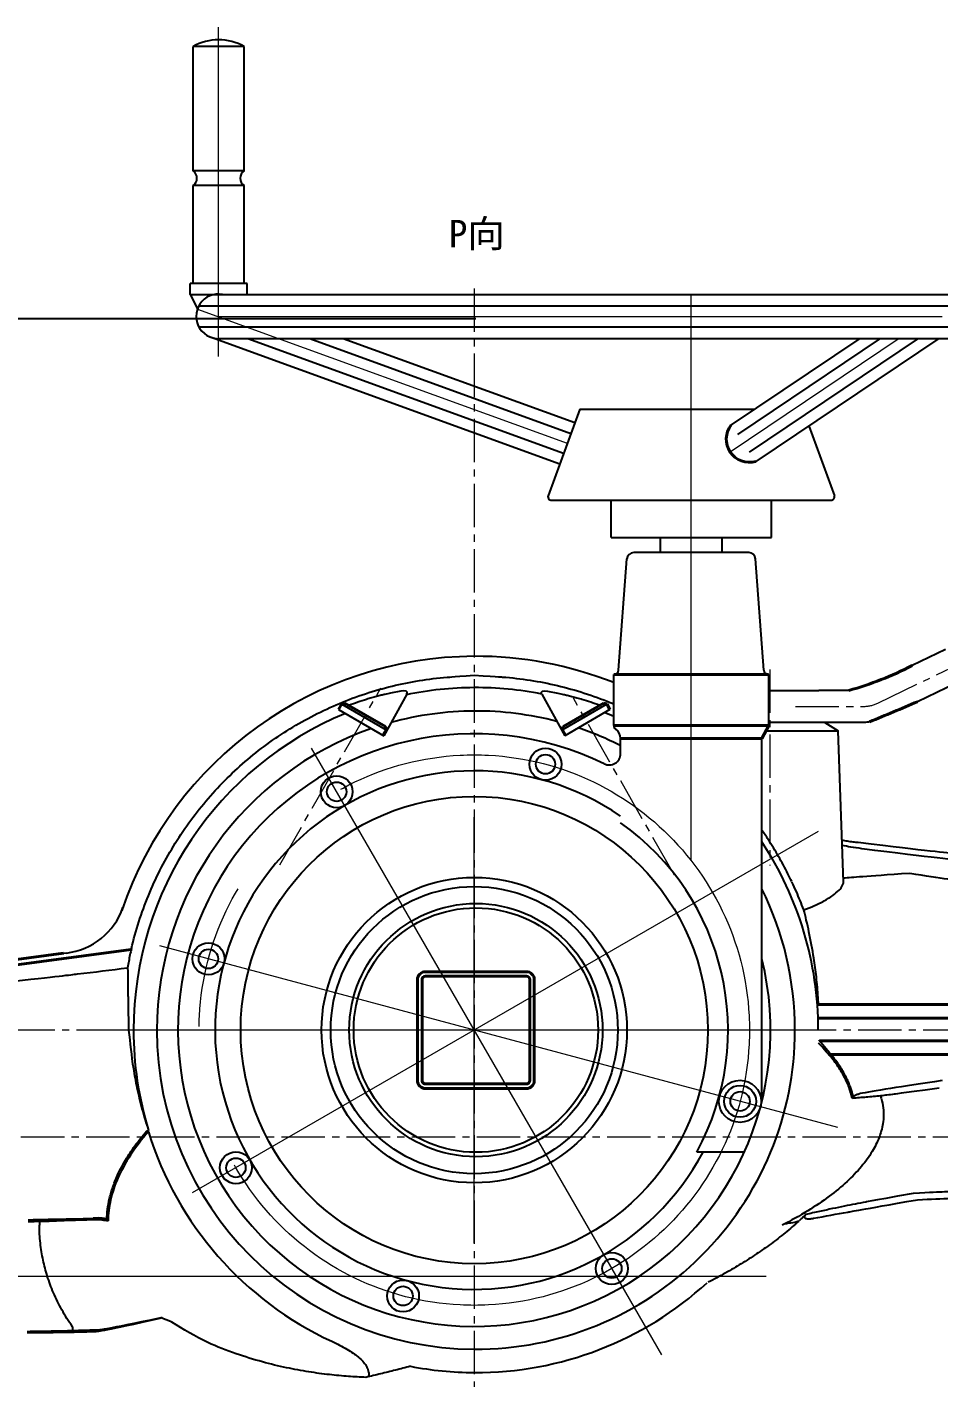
# Model space of a CAD drawing. Header units: millimetres. Extents: x 1758 to 4202, y 581 to 2263.
# Drawn here: x 2527 to 2927, y 878 to 1471 of the extents above; entities that cross this region are included whole.
import ezdxf

# ---------------------------------------------------------------- set-up
doc = ezdxf.new("R2010")
doc.units = ezdxf.units.MM
doc.linetypes.add('CENTER', pattern=[50.8, 31.75, -6.35, 6.35, -6.35])
doc.linetypes.add('CENTER2', pattern=[28.575, 19.05, -3.175, 3.175, -3.175])
for name, color, linetype, lineweight in [('1CEN', 4, 'CENTER2', 9), ('3-细实线', 5, 'Continuous', 9), ('center', 1, 'CENTER', 9), ('单点划线', 1, 'CENTER2', 13), ('标注', 3, 'Continuous', 13), ('粗实线', 7, 'Continuous', 40), ('细实线', 3, 'Continuous', 13)]:
    doc.layers.add(name, color=color, linetype=linetype, lineweight=lineweight)
doc.styles.add('01', font='txt.shx')
doc.styles.add('STYLE1', font='txt.shx', dxfattribs={"width": 0.8, "height": 3, "bigfont": 'gbcbig.shx'})
doc.dimstyles.new('工程标注', dxfattribs={"dimtxt": 6, "dimasz": 5, "dimexe": 1, "dimexo": 0, "dimgap": 1, "dimtad": 1, "dimdec": 0, "dimdsep": 46, "dimtxsty": 'STYLE1', "dimcen": 1, "dimclrd": 256, "dimclrt": 256, "dimadec": 0, "dimazin": 2, "dimtfac": 1, "dimtdec": 0, "dimtmove": 0, "dimatfit": 3, "dimfxl": 0, "dimtolj": 1, "dimarcsym": 0})

# ---------------------------------------------------------------- blocks, each defined once
blk = doc.blocks.new('*D9')
at = {"layer": 'DEFPOINTS', "color": 0, "ltscale": 10, "transparency": 16777216}
for p in [(2724.23, 1342.59), (2250.57, 638.45), (2724.23, 638.45)]:
    blk.add_point(p, dxfattribs=at)
at = {"layer": '细实线', "color": 0, "lineweight": -2, "ltscale": 10, "transparency": 16777216}
for p, q in [((2724.23, 1342.59), (2249.57, 1342.59)), ((2724.23, 638.45), (2249.57, 638.45))]:
    blk.add_line(p, q, dxfattribs=at)
at = {"layer": '细实线', "lineweight": -2, "ltscale": 10, "transparency": 16777216}
blk.add_line((2250.57, 1337.59), (2250.57, 643.45), dxfattribs=at)
at = {"layer": '细实线', "ltscale": 10, "transparency": 16777216}
for points in [[(2249.74, 1337.59), (2251.41, 1337.59), (2250.57, 1342.59)], [(2249.74, 643.45), (2251.41, 643.45), (2250.57, 638.45)]]:
    blk.add_solid(points, dxfattribs=at)
at = {"layer": '细实线', "ltscale": 10, "transparency": 16777216, "insert": (2242.07, 990.52), "char_height": 3, "attachment_point": 5, "rotation": 90, "style": 'STYLE1'}
blk.add_mtext('\\A1;{\\H5x;704}', dxfattribs=at)

msp = doc.modelspace()

# ---------------------------------------------------------------- linework, layer by layer
for p, q in [((2600.122, 1407.49), (2600.122, 1461.99)), ((2622.522, 1461.99), (2600.122, 1461.99)), ((2622.522, 1407.49), (2622.522, 1461.99)), ((2622.522, 1407.49), (2600.122, 1407.49)), ((2622.522, 1400.99), (2600.122, 1400.99)), ((2600.122, 1357.99), (2600.122, 1400.99)), ((2622.522, 1357.99), (2622.522, 1400.99)), ((2623.822, 1357.99), (2598.822, 1357.99)), ((2598.822, 1353.28), (2598.822, 1357.99)), ((2598.822, 1353.28), (2598.822, 1357.99)), ((2623.822, 1353.28), (2623.822, 1357.99)), ((2598.822, 1353.28), (3026.162, 1353.28)), ((2598.822, 1353.28), (2602.108, 1346.975)), ((2611.311, 1353.883), (2611.322, 1353.879)), ((2612.915, 1353.299), (2612.97, 1353.28)), ((2602.693, 1348.28), (3034.617, 1348.28)), ((2602.689, 1338.98), (3034.617, 1338.98)), ((2606.468, 1335.107), (2761.004, 1278.861)), ((2611.322, 1333.98), (3026.161, 1333.98)), ((2624.185, 1333.98), (2762.714, 1283.559)), ((2651.377, 1333.98), (2765.895, 1292.298)), ((2665.996, 1333.98), (2767.605, 1296.997)), ((2892.722, 1333.98), (2836.222, 1295.971)), ((2901.679, 1333.98), (2839.013, 1291.823)), ((2918.341, 1333.98), (2844.204, 1284.106)), ((2927.299, 1333.98), (2846.995, 1279.958)), ((2769.779, 1302.969), (2755.915, 1264.877)), ((2769.779, 1302.969), (2846.624, 1302.969)), ((2870.316, 1295.646), (2881.515, 1264.877)), ((2757.348, 1262.929), (2818.715, 1262.929)), ((2783.515, 1246.569), (2783.515, 1262.929)), ((2818.715, 1262.929), (2880.082, 1262.929)), ((2853.915, 1246.569), (2853.915, 1262.929)), ((2783.515, 1246.569), (2853.915, 1246.569)), ((2805.165, 1240.019), (2805.165, 1246.569)), ((2832.265, 1240.019), (2832.265, 1246.569))]:
    msp.add_line(p, q)
at = {"ltscale": 10}
for p, q in [((2818.715, 1240.019), (2793.499, 1240.019)), ((2843.93, 1240.019), (2818.715, 1240.019)), ((2786.853, 1188.37), (2790.507, 1237.243)), ((2850.576, 1188.37), (2846.922, 1237.243)), ((2784.715, 1178.019), (2784.715, 1186.519)), ((2784.858, 1186.519), (2784.715, 1186.519)), ((2852.571, 1186.519), (2852.715, 1186.519)), ((2852.715, 1178.019), (2852.715, 1186.519)), ((2784.715, 1164.183), (2784.715, 1178.019)), ((2852.715, 1164.183), (2852.715, 1178.019)), ((2787.715, 1151.846), (2787.715, 1158.439)), ((2849.715, 999.317), (2849.715, 1158.439)), ((2841.996, 977.019), (2821.151, 977.019))]:
    msp.add_line(p, q, dxfattribs=at)
at = {"color": 7, "linetype": 'Continuous'}
for p, q in [((2930.243, 1197.448), (2915.623, 1190.408)), ((2852.715, 1179.506), (2874.67, 1179.505)), ((2887.883, 1179.505), (2874.67, 1179.505)), ((2939.156, 1184.784), (2917.944, 1174.57)), ((2665.38, 1173.555), (2684.855, 1162.286)), ((2693.905, 1177.954), (2683.767, 1159.681)), ((2753.124, 1177.954), (2763.262, 1159.681)), ((2781.649, 1173.555), (2762.174, 1162.286)), ((2663.972, 1171.135), (2683.767, 1159.681)), ((2783.057, 1171.135), (2763.262, 1159.681)), ((2851.505, 1161.868), (2883.163, 1161.868)), ((2894.407, 1165.501), (2852.715, 1165.501)), ((2877.413, 1165.501), (2883.236, 1161.868)), ((2885.486, 1095.347), (2883.163, 1161.868)), ((2893.687, 1165.501), (2883.185, 1165.501)), ((2544.563, 1064.324), (2540.149, 1063.86))]:
    msp.add_line(p, q, dxfattribs=at)
msp.add_lwpolyline([(2590.576, 902.525), (2590.67, 902.48), (2590.739, 902.436)], dxfattribs=at)
at = {"ltscale": 10}
for centre, radius in [((2754.767, 1147.154), 7), ((2754.767, 1147.154), 4.25), ((2663.14, 1135.091), 7), ((2663.14, 1135.091), 4.25), ((2723.515, 1030.519), 102.5), ((2723.515, 1030.519), 67), ((2723.515, 1030.519), 63), ((2606.879, 1061.771), 7), ((2606.879, 1061.771), 4.25), ((2840.15, 999.266), 9.25), ((2840.15, 999.266), 7), ((2840.15, 999.266), 4.25), ((2618.942, 970.144), 7), ((2618.942, 970.144), 4.25), ((2783.89, 925.946), 7), ((2783.89, 925.946), 4.25), ((2692.262, 913.883), 7), ((2692.262, 913.883), 4.25)]:
    msp.add_circle(centre, radius, dxfattribs=at)
at = {"color": 7, "linetype": 'Continuous'}
for radius in [55.555, 53.623]:
    msp.add_circle((2724.235, 1030.519), radius, dxfattribs=at)
for centre, radius, start, end in [((2611.322, 1442.583), 22.407, 60.009842, 119.990158), ((2597.884, 1404.24), 3.946, 304.55471, 55.44529), ((2624.76, 1404.24), 3.946, 124.55471, 235.44529), ((2611.322, 1343.625), 9.804, 79.963735, 280.312356), ((2757.348, 1264.429), 1.5, 160, 292.208549), ((2880.082, 1264.429), 1.5, 270, 20)]:
    msp.add_arc(centre, radius, start, end)
at = {"ltscale": 10}
for centre, radius, start, end in [((2793.499, 1237.019), 3, 90, 175.724159), ((2843.93, 1237.019), 3, 4.275841, 90), ((2784.858, 1188.519), 2, 270, 355.724159), ((2852.571, 1188.519), 2, 184.275841, 270), ((2786.715, 1164.183), 2, 180, 235.150095), ((2782.715, 1158.439), 5, 0, 55.150095), ((2723.515, 1030.519), 130, 63.990605, 13.887413), ((2782.715, 1151.846), 5, 243.990605, 0), ((2723.515, 1030.519), 113.75, 55.639668, 331.944302), ((2723.515, 1030.519), 111.334, 331.279447, 54.785034)]:
    msp.add_arc(centre, radius, start, end, dxfattribs=at)
at = {"color": 7, "linetype": 'Continuous'}
for centre, radius, start, end in [((2724.235, 1030.519), 163.975, 90.251668, 161.318851), ((2724.235, 1030.519), 163.975, 68.356199, 90.251668), ((2724.235, 1030.519), 150.239, 90.274678, 101.717281), ((2724.235, 1030.519), 150.239, 78.913738, 90.274678), ((2722.101, 1030.922), 151.785, 107.580611, 110.665322), ((2724.928, 1030.922), 151.785, 69.334678, 72.419389), ((2724.235, 1030.519), 150.239, 112.411956, 180), ((2724.235, 1030.519), 139.979, 90.294812, 105.441488), ((2724.235, 1030.519), 139.979, 75.276528, 90.294812), ((2724.235, 1030.519), 150.239, 66.261898, 67.987444), ((2724.235, 1030.519), 139.979, 109.110751, 180), ((2724.235, 1030.519), 139.979, 63.031795, 71.280711), ((2724.235, 1030.519), 150.239, 360, 33.363305), ((2724.235, 1030.519), 139.979, 360, 26.308499), ((2540.981, 1094.103), 29.994, 276.85875, 340.862396), ((2724.235, 1030.519), 150.239, 180, 197.071805), ((2724.235, 1030.519), 139.979, 180, 269.705188), ((2724.235, 1030.519), 139.979, 269.705188, 360), ((2724.235, 1030.519), 150.477, 197.251837, 245.140605), ((2724.235, 1030.519), 150.239, 269.725322, 312.477294), ((2724.235, 1030.519), 150.239, 258.993645, 269.725322)]:
    msp.add_arc(centre, radius, start, end, dxfattribs=at)
for points, knots in [([(2573.072, 1066.269), (2574.942, 1074.175), (2579.937, 1089.727), (2590.974, 1111.564), (2605.301, 1131.422), (2622.545, 1148.777), (2642.31, 1163.236), (2664.07, 1174.412), (2687.339, 1182.055), (2703.999, 1184.748), (2712.68, 1185.411), (2723.515, 1186.18)], [0, 0, 0, 0, 24.3712758, 48.7667014, 73.1140684, 97.5280737, 121.8608688, 146.2835622, 170.6118654, 195.0349173, 196.7046128, 196.7046128, 196.7046128, 196.7046128]), ([(2723.515, 1186.18), (2735.458, 1185.434), (2743.805, 1184.823), (2760.155, 1182.286), (2776.213, 1177.124), (2784.214, 1173.791), (2784.715, 1173.58)], [218.699137, 218.699137, 218.699137, 218.699137, 219.3684449, 243.7832191, 268.1315196, 269.7605765, 269.7605765, 269.7605765, 269.7605765]), ([(2862.846, 1095.643), (2862.296, 1096.797), (2860.457, 1100.541), (2857.1, 1106.748), (2853.208, 1113.107), (2850.67, 1116.896), (2849.715, 1118.276)], [0, 0, 0, 0, 3.8354295, 12.512622, 21.1582286, 26.1927906, 26.1927906, 26.1927906, 26.1927906]), ([(2892.014, 1112.772), (2891.882, 1112.783), (2891.331, 1112.831), (2890.364, 1112.928), (2889.12, 1113.08), (2887.89, 1113.257), (2886.673, 1113.457), (2885.637, 1113.65), (2885.007, 1113.777), (2884.777, 1113.825)], [10.0125655, 10.0125655, 10.0125655, 10.0125655, 10.4098125, 11.6732447, 12.9264459, 14.1694538, 15.4023061, 16.6250406, 17.3303785, 17.3303785, 17.3303785, 17.3303785]), ([(2893.547, 1110.097), (2891.932, 1110.309), (2889.041, 1110.73), (2886.171, 1111.278), (2884.908, 1111.552)], [5.6511347, 5.6511347, 5.6511347, 5.6511347, 10.5371258, 14.413213, 14.413213, 14.413213, 14.413213]), ([(2992.904, 1099.542), (2974.14, 1102.582), (2949.477, 1106.764), (2923.674, 1108.898), (2892.014, 1112.772)], [79.6370056, 79.6370056, 79.6370056, 79.6370056, 136.7984923, 154.681121, 154.681121, 154.681121, 154.681121]), ([(2992.758, 1095.926), (2990.668, 1096.204), (2981.257, 1097.772), (2964.076, 1100.697), (2941.914, 1104.601), (2925.975, 1105.992), (2893.547, 1110.097)], [79.7256665, 79.7256665, 79.7256665, 79.7256665, 86.5549396, 108.3495572, 132.0087732, 154.0661637, 154.0661637, 154.0661637, 154.0661637]), ([(2992.508, 1086.845), (2986.424, 1087.566), (2969.818, 1090.648), (2946.617, 1095.136), (2928.819, 1096.786), (2914.631, 1099.261)], [80.1755459, 80.1755459, 80.1755459, 80.1755459, 98.8979295, 130.8461603, 151.0671119, 151.0671119, 151.0671119, 151.0671119]), ([(2874.534, 1041.811), (2874.493, 1042.826), (2874.296, 1046.84), (2873.725, 1053.601), (2872.963, 1059.319), (2872.537, 1062.049)], [16.9498877, 16.9498877, 16.9498877, 16.9498877, 19.9959861, 29.0066325, 37.2957614, 37.2957614, 37.2957614, 37.2957614]), ([(2516.758, 1051.489), (2542.242, 1054.308), (2553.167, 1055.554), (2564.079, 1056.903), (2571.372, 1057.84)], [10.9193119, 10.9193119, 10.9193119, 10.9193119, 21.8463705, 43.9042225, 43.9042225, 43.9042225, 43.9042225]), ([(2571.372, 1057.84), (2571.441, 1057.184), (2571.523, 1055.678), (2571.568, 1053.131), (2571.572, 1049.954), (2571.568, 1046.116), (2571.591, 1043.319), (2571.831, 1030.519)], [0, 0, 0, 0, 1.9803135, 4.5203208, 7.6443213, 11.5089032, 16.0346779, 16.0346779, 16.0346779, 16.0346779]), ([(2889.821, 1001.318), (2889.688, 1001.86), (2889.39, 1002.972), (2888.852, 1004.679), (2888.19, 1006.487), (2887.38, 1008.408), (2886.396, 1010.448), (2885.208, 1012.606), (2883.786, 1014.881), (2882.1, 1017.265), (2880.791, 1018.902), (2880.064, 1019.76), (2874.648, 1026.145)], [0, 0, 0, 0, 1.6743958, 3.451391, 5.3693259, 7.4472338, 9.7039884, 12.1595086, 14.8343688, 17.7477012, 20.9156887, 21.1207744, 21.1207744, 21.1207744, 21.1207744]), ([(2889.353, 1000.579), (2889.009, 1002.068), (2888.094, 1005.16), (2886.064, 1009.838), (2883.183, 1014.697), (2880.648, 1017.973), (2879.157, 1019.674), (2874.604, 1024.816)], [0, 0, 0, 0, 4.5858961, 9.6467036, 15.2597019, 21.4885986, 22.0426242, 22.0426242, 22.0426242, 22.0426242]), ([(2927.561, 1005.027), (2908.725, 1002.51), (2907.193, 1002.308), (2904.712, 1001.998), (2902.722, 1001.771), (2901.774, 1001.668)], [14.401756, 14.401756, 14.401756, 14.401756, 15.8907085, 19.0375017, 21.8999962, 21.8999962, 21.8999962, 21.8999962]), ([(2993.706, 960.146), (2991.174, 960.193), (2983.156, 960.31), (2970.242, 960.351), (2955.468, 960.207), (2942.222, 959.917), (2930.957, 959.553), (2924.086, 959.277), (2916.086, 958.894)], [79.0968113, 79.0968113, 79.0968113, 79.0968113, 86.6964851, 103.1518112, 117.8378553, 131.0204574, 142.8974066, 151.6500584, 151.6500584, 151.6500584, 151.6500584]), ([(2916.086, 958.894), (2895.375, 955.086), (2893.811, 954.798), (2890.631, 954.201), (2885.776, 953.248), (2880.543, 952.171), (2874.883, 950.948), (2870.967, 950.06), (2868.927, 949.586)], [23.7181001, 23.7181001, 23.7181001, 23.7181001, 23.9112593, 28.4888356, 33.4251751, 38.7533947, 44.5171408, 50.7985499, 50.7985499, 50.7985499, 50.7985499]), ([(2872.429, 947.975), (2877.439, 948.903), (2884.62, 950.21), (2891.807, 951.483), (2917.978, 956.079)], [0, 0, 0, 0, 15.2853732, 21.8966081, 21.8966081, 21.8966081, 21.8966081]), ([(2917.978, 956.079), (2924.064, 956.409), (2934.331, 956.811), (2950.745, 957.265), (2969.225, 957.497), (2983.503, 957.456), (2991.635, 957.337), (2993.308, 957.308)], [47.9540519, 47.9540519, 47.9540519, 47.9540519, 61.153687, 78.7788181, 97.2138557, 116.594088, 121.6121173, 121.6121173, 121.6121173, 121.6121173]), ([(2556.632, 947.401), (2556.815, 947.395), (2559.249, 947.601), (2561.141, 947.078), (2562.825, 946.869)], [5.0705008, 5.0705008, 5.0705008, 5.0705008, 5.1687671, 10.5104986, 10.5104986, 10.5104986, 10.5104986]), ([(2527.265, 897.888), (2532.679, 897.857), (2542.496, 897.905), (2553.932, 898.208), (2560.452, 898.471), (2586.347, 904.266)], [0, 0, 0, 0, 14.741713, 29.4510355, 34.3172227, 34.3172227, 34.3172227, 34.3172227]), ([(2547.381, 898.737), (2548.235, 898.761), (2550.016, 898.811), (2552.809, 898.894), (2555.857, 898.989), (2558.801, 899.085), (2560.733, 899.149), (2586.066, 904.39)], [0, 0, 0, 0, 2.5634974, 5.3457645, 8.383062, 11.7103895, 14.1834471, 14.1834471, 14.1834471, 14.1834471]), ([(2992.564, 880.59), (2986.424, 879.472), (2969.818, 876.39), (2943.336, 871.267), (2913.296, 865.265), (2883.996, 859.33), (2854.925, 853.335), (2835.585, 849.19), (2825.946, 847.07)], [80.1755459, 80.1755459, 80.1755459, 80.1755459, 98.8979295, 130.8461603, 161.0924422, 190.7999951, 220.5315689, 250.1381668, 250.1381668, 250.1381668, 250.1381668])]:
    msp.add_open_spline(points, degree=3, knots=knots, dxfattribs=at)
for points, start_tangent, end_tangent in [([(2693.949, 1178.033), (2685.525, 1177.993), (2684.335, 1177.773)], (0.4539905, 0.8910065), (-0.987998, -0.1544667)), ([(2753.08, 1178.033), (2761.504, 1177.993), (2762.694, 1177.773)], (-0.4539905, 0.8910065), (0.987998, -0.1544667)), ([(2684.335, 1177.773), (2682.677, 1177.406), (2680.654, 1176.899), (2678.451, 1176.286), (2676.255, 1175.618)], (-0.987998, -0.1544667), (-0.9532929, -0.3020473)), ([(2762.694, 1177.773), (2764.352, 1177.406), (2766.375, 1176.899), (2768.578, 1176.286), (2770.774, 1175.618)], (0.987998, -0.1544667), (0.9532929, -0.3020473)), ([(2897.256, 1165.698), (2894.407, 1165.501)], (-0.9904736, -0.1377029), (-1, 0)), ([(2868.081, 1083.332), (2864.847, 1091.272), (2862.919, 1095.489)], (-0.3516749, 0.9361222), (-0.429078, 0.9032674)), ([(2868.081, 1083.332), (2872.749, 1085.126), (2877.109, 1087.27), (2880.795, 1089.587), (2883.565, 1091.914), (2885.151, 1094.032), (2885.484, 1095.388)], (0.9477969, 0.3188746), (-0.0266831, 0.9996439)), ([(2872.537, 1062.049), (2870.382, 1073.609), (2869.215, 1078.738), (2868.081, 1083.332)], (-0.1846085, 0.9828121), (-0.2462218, 0.9692135)), ([(2573.072, 1066.269), (2572.449, 1063.471), (2571.882, 1060.663), (2571.372, 1057.84)], (-0.2272058, -0.9738468), (-0.1680277, -0.9857823)), ([(2571.831, 1030.519), (2573.941, 1013.65), (2575.502, 1005.196), (2577.698, 996.047), (2580.616, 986.413)], (0.1146524, -0.9934057), (0.3190358, -0.9477427)), ([(2901.774, 1001.668), (2895.445, 1001.082), (2889.353, 1000.579)], (-0.9952853, -0.0969902), (-0.9969899, -0.0775313)), ([(2889.821, 1001.318), (2890.194, 1001.701), (2890.687, 1002.012), (2891.27, 1002.267), (2891.934, 1002.473), (2892.67, 1002.633)], (0.5675934, 0.823309), (0.9849017, 0.1731147)), ([(2901.774, 1001.668), (2902.816, 997.394), (2903.116, 993.298), (2902.785, 989.372)], (0.3169629, -0.9484379), (-0.1586615, -0.987333)), ([(2889.353, 1000.579), (2889.587, 1000.964), (2889.821, 1001.318)], (0.4998306, 0.8661232), (0.5675934, 0.823309)), ([(2562.277, 947.429), (2562.623, 951.879), (2563.503, 956.72), (2565.037, 961.957), (2567.333, 967.562), (2570.488, 973.493), (2574.597, 979.726), (2579.737, 986.226)], (0.026546, 0.9996476), (0.6507424, 0.7592985)), ([(2580.525, 985.899), (2572.67, 975.628), (2567.135, 965.54), (2563.918, 955.87), (2562.825, 946.869)], (-0.657735, -0.7532494), (-0.0160985, -0.9998704)), ([(2579.737, 986.226), (2580.323, 986.351), (2580.616, 986.413)], (0.978171, 0.2078015), (0.9780247, 0.2084889)), ([(2579.737, 986.226), (2580.341, 986.16), (2580.528, 985.892)], (0.9782401, 0.2074759), (0.2965509, -0.955017)), ([(2902.785, 989.372), (2901.173, 983.457), (2898.096, 977.219), (2893.417, 970.712), (2887.093, 964.096), (2879.285, 957.627), (2869.884, 951.267), (2858.669, 944.953)], (-0.1589565, -0.9872856), (-0.8877346, -0.4603556)), ([(2868.927, 949.586), (2867.956, 948.624), (2866.965, 947.661), (2866.04, 946.782)], (-0.7074507, -0.7067627), (-0.7256286, -0.6880866)), ([(2868.952, 949.61), (2868.608, 949.219), (2868.393, 948.829), (2868.359, 948.431), (2868.563, 948.114), (2868.927, 947.914), (2869.384, 947.8), (2869.892, 947.748), (2870.45, 947.744), (2871.056, 947.782), (2871.713, 947.858), (2872.429, 947.975)], (-0.7074201, -0.7067933), (0.9833016, 0.1819835)), ([(2527.765, 946.604), (2530.332, 946.613), (2556.844, 947.398)], (0.9999986, 0.0016915), (0.9999597, 0.0089747)), ([(2532.83, 946.631), (2532.706, 945.781), (2532.684, 944.953)], (-0.8235897, -0.567186), (-0.0049591, -0.9999877)), ([(2536.166, 922.644), (2534.343, 929.601), (2533.144, 937.052), (2532.684, 944.953)], (-0.2980212, 0.9545592), (-0.0058387, 0.999983)), ([(2558.735, 948.112), (2559.478, 948.128), (2560.165, 948.098), (2560.791, 948.022), (2561.36, 947.896), (2561.867, 947.704), (2562.277, 947.429)], (0.9986885, 0.0511988), (0.726136, -0.6875511)), ([(2562.277, 947.429), (2562.549, 947.162), (2562.825, 946.87)], (0.726136, -0.6875511), (0.6722322, -0.7403404)), ([(2865.933, 946.768), (2859.948, 941.597), (2853.734, 936.789), (2847.332, 932.298), (2840.678, 928.033), (2833.679, 923.913), (2826.214, 919.869)], (-0.7370472, -0.6758412), (-0.887228, -0.4613311)), ([(2865.933, 946.768), (2862.368, 945.883), (2858.669, 944.953)], (-0.8812285, -0.4726905), (-0.8891132, -0.4576873)), ([(2547.199, 900.412), (2542.547, 907.839), (2538.885, 915.293), (2536.166, 922.644)], (-0.5732751, 0.8193629), (-0.2981526, 0.9545182)), ([(2675.949, 878.182), (2668.304, 878.6), (2660.018, 879.367), (2650.994, 880.586), (2641.184, 882.393), (2630.556, 884.959), (2619.024, 888.541), (2606.555, 893.507), (2590.739, 902.436)], (-0.9993158, 0.0369861), (-0.8569452, 0.5154075)), ([(2527.265, 898.366), (2537.817, 898.537), (2547.381, 898.737)], (1, -0.0002979), (0.9996205, 0.027547)), ([(2547.198, 900.412), (2547.245, 899.587), (2547.381, 898.737)], (0.0393559, -0.9992253), (0.7682662, -0.6401304)), ([(2660.975, 893.985), (2664.443, 892.3), (2667.595, 890.583), (2670.354, 888.845), (2672.688, 887.075), (2674.599, 885.23), (2676.07, 883.234), (2676.986, 881.054), (2677.217, 878.857)], (0.9073479, -0.4203805), (-0.0469694, -0.9988963)), ([(2695.551, 883.043), (2688.914, 881.338), (2682.377, 879.716), (2675.946, 878.182)], (-0.9676435, -0.2523213), (-0.9738063, -0.2273792)), ([(2677.217, 878.857), (2677.02, 878.58), (2676.654, 878.393), (2675.946, 878.182)], (-0.0469649, -0.9988965), (-0.9738071, -0.2273759))]:
    msp.add_spline(points, degree=3, dxfattribs=dict(at, start_tangent=start_tangent, end_tangent=end_tangent))
for points in [[(2883.783, 1165.501), (2883.603, 1165.501), (2883.421, 1165.475), (2883.247, 1165.427)], [(2914.631, 1099.261), (2894.257, 1097.814), (2889.839, 1097.501), (2885.422, 1097.179)], [(2928.859, 1008.339), (2910.763, 1005.763), (2898.323, 1003.626), (2892.67, 1002.633)], [(2556.408, 947.856), (2530.893, 947.213), (2529.329, 947.195), (2527.765, 947.183)], [(2558.733, 948.112), (2557.935, 948.071), (2557.138, 948.031), (2556.34, 947.993)], [(2556.408, 947.856), (2557.186, 947.938), (2557.963, 948.023), (2558.74, 948.112)], [(2590.576, 902.525), (2589.06, 903.113), (2587.555, 903.733), (2586.066, 904.39)]]:
    msp.add_open_spline(points, degree=3, dxfattribs=at)
at = {"layer": '1CEN', "color": 1}
for p, q in [((2853.226, 1188.767), (2853.226, 1102.687)), ((2638.189, 1103.037), (2682.59, 1180.652)), ((2811.377, 1098.443), (2767.056, 1176.103)), ((2996.68, 1030.519), (2301.734, 1030.519)), ((3000.873, 983.519), (2301.734, 983.519))]:
    msp.add_line(p, q, dxfattribs=at)
at = {"layer": '3-细实线', "color": 1}
msp.add_line((2851.653, 922.479), (2187.34, 922.479), dxfattribs=at)
at = {"layer": 'center', "ltscale": 10}
for p, q in [((2611.322, 1326.037), (2611.322, 1470.558)), ((2818.715, 1104.799), (2818.715, 1353.28)), ((2602.03, 1346.752), (2764.318, 1287.965)), ((2611.311, 1343.63), (3039.406, 1343.63)), ((2910.01, 1333.98), (2835.846, 1284.088)), ((2805.755, 888.074), (2652.066, 1154.271)), ((2723.515, 937.115), (2723.515, 1123.923)), ((2874.469, 1117.672), (2599.762, 959.07)), ((2883.053, 987.771), (2585.486, 1067.503)), ((2874.893, 1030.519), (2567.022, 1030.519)), ((2816.918, 1030.519), (2630.111, 1030.519))]:
    msp.add_line(p, q, dxfattribs=at)
msp.add_circle((2723.515, 1030.519), 120.75, dxfattribs=at)
at = {"layer": '单点划线'}
for p, q in [((2723.515, 1355.859), (2723.515, 629.565)), ((2900.601, 1173.905), (2936.163, 1191.112)), ((2864.454, 1172.506), (2894.276, 1172.506))]:
    msp.add_line(p, q, dxfattribs=at)
msp.add_arc((2894.275, 1187.506), 15, 270, 294.943905, dxfattribs=at)
at = {"layer": '粗实线', "ltscale": 10}
for p, q in [((2784.715, 1186.519), (2852.682, 1186.519)), ((2784.715, 1164.183), (2852.715, 1164.183)), ((2852.715, 1164.183), (2849.715, 1158.439)), ((2787.715, 1158.439), (2849.715, 1158.439)), ((2746.366, 1056.15), (2702.103, 1056.15)), ((2698.603, 1008.387), (2698.603, 1052.65)), ((2700.603, 1008.387), (2700.603, 1052.65)), ((2746.366, 1054.15), (2702.103, 1054.15)), ((2747.866, 1052.65), (2747.866, 1008.387)), ((2749.866, 1052.65), (2749.866, 1008.387)), ((2749.866, 1052.65), (2749.866, 1008.387)), ((2702.103, 1006.887), (2746.366, 1006.887)), ((2702.103, 1004.887), (2746.366, 1004.887))]:
    msp.add_line(p, q, dxfattribs=at)
at = {"layer": '粗实线', "color": 0, "linetype": 'ByBlock'}
for p, q in [((2664, 1171.183), (2665.408, 1173.603)), ((2666.776, 1173.965), (2665.408, 1173.603)), ((2780.253, 1173.965), (2781.621, 1173.603)), ((2783.029, 1171.183), (2781.621, 1173.603))]:
    msp.add_line(p, q, dxfattribs=at)
at = {"layer": '粗实线'}
for p, q in [((2684.494, 1163.654), (2666.776, 1173.965)), ((2762.535, 1163.654), (2780.253, 1173.965)), ((2683.447, 1159.867), (2684.856, 1162.287)), ((2684.856, 1162.287), (2684.494, 1163.654)), ((2762.174, 1162.287), (2762.535, 1163.654)), ((2763.582, 1159.867), (2762.174, 1162.287)), ((2209.348, 1017.374), (2572.996, 1065.94)), ((2209.348, 1019.596), (2543.337, 1064.201)), ((2995.277, 1041.811), (2874.049, 1041.811)), ((2996.028, 1035.811), (2874.381, 1035.811)), ((2874.932, 1025.811), (2997.228, 1025.811)), ((2880.019, 1019.812), (2997.855, 1019.812))]:
    msp.add_line(p, q, dxfattribs=at)
at = {"layer": '粗实线', "ltscale": 10}
for centre, radius, start, end in [((2844.29, 1289.768), 10.177, 142.444203, 285.414795), ((2848.12, 1321.419), 147.379, 285.652204, 297.259486), ((2515.152, 2103.816), 1012.791, 292.148851, 293.43717), ((2702.103, 1052.65), 3.5, 90, 180), ((2746.366, 1052.65), 3.5, 0, 90), ((2702.103, 1052.65), 1.5, 90, 180), ((2746.366, 1052.65), 1.5, 0, 90), ((2702.103, 1008.387), 3.5, 180, 270), ((2702.103, 1008.387), 1.5, 180, 270), ((2746.366, 1008.387), 1.5, 270, 0), ((2746.366, 1008.387), 3.5, 270, 0)]:
    msp.add_arc(centre, radius, start, end, dxfattribs=at)

# ---------------------------------------------------------------- texts
at = {"layer": '标注', "insert": (2712.334, 1385.948), "char_height": 12, "width": 201.09543, "attachment_point": 1, "style": '01'}
msp.add_mtext('{\\fSimSun|b0|i0|c134|p2;P向}', dxfattribs=at)

# ---------------------------------------------------------------- dimensions: what is measured, and where the dimension line sits
at = {"layer": '细实线', "ltscale": 10}
dim = msp.add_linear_dim(base=(2250.572, 638.451), p1=(2724.235, 1342.588), p2=(2724.235, 638.451), angle=90, text='{\\H5x;<>}', dimstyle='工程标注', dxfattribs=at)
dim.commit()
dim.dimension.update_dxf_attribs({"geometry": '*D9', "text_midpoint": (2242.072, 990.519)})

doc.saveas('drawing.dxf')
